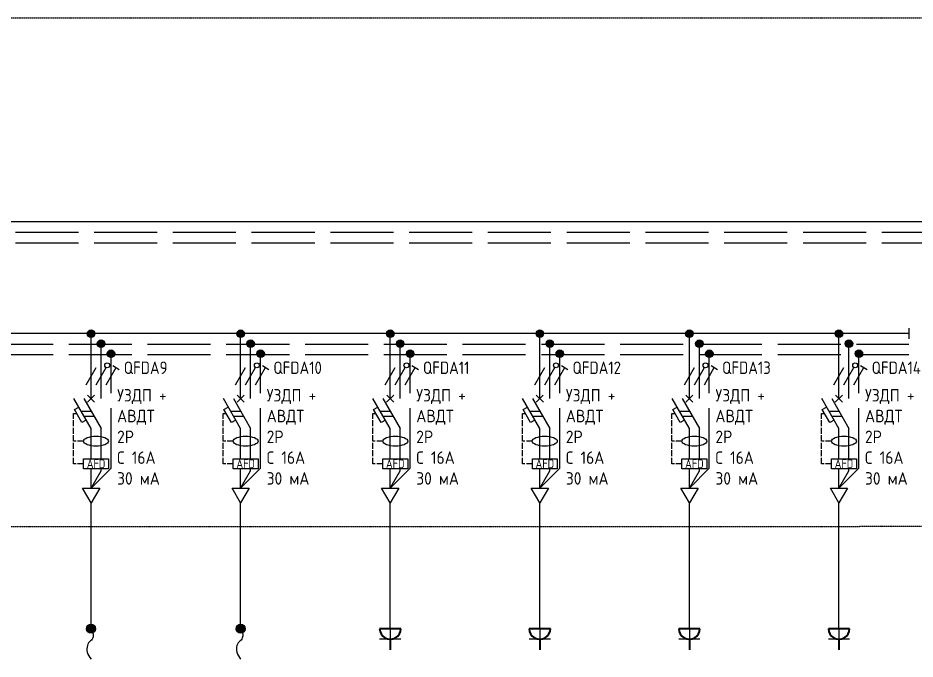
# Model space of a CAD drawing. Header units: millimetres. Extents: x -32 to 417638015, y -35 to 175284279.
# Drawn here: x 305427 to 323420, y 44942 to 57789 of the extents above; entities that cross this region are included whole.
import ezdxf
from ezdxf.enums import TextEntityAlignment as Align

# ---------------------------------------------------------------- set-up
doc = ezdxf.new("R2010")
doc.units = ezdxf.units.MM
doc.linetypes.add('ACAD_ISO02W100', pattern=[15, 12, -3])
doc.linetypes.add('DASHED2', pattern=[0.375, 0.25, -0.125])
doc.layers.add('4_Однолинейная схема', color=7, linetype='Continuous')
doc.layers.add('A-HATCH-WALL', color=7, linetype='Continuous')
doc.layers.add('ЭОМ_Кабельный вывод', color=1, linetype='Continuous', lineweight=35)
doc.layers.add('ЭОМ_Розетки быт', color=5, linetype='Continuous', lineweight=30)
doc.styles.add('DS23_Isopeur', font='isocpeur.ttf')
doc.styles.add('GOST Common', font='GOST_Common.ttf', dxfattribs={"width": 0.9, "height": 350})
doc.styles.add('GOST Common ISO', font='GOST_Common.ttf', dxfattribs={"width": 0.9, "height": 2.5})

# ---------------------------------------------------------------- blocks, each defined once
blk = doc.blocks.new('*U521')
at = {"layer": '4_Однолинейная схема'}
blk.add_line((103000, 0), (0, 0), dxfattribs=at)
at = {"layer": '4_Однолинейная схема', "linetype": 'ACAD_ISO02W100', "ltscale": 100}
for p, q in [((0, -200), (103000, -200)), ((0, -400), (103000, -400))]:
    blk.add_line(p, q, dxfattribs=at)
blk = doc.blocks.new('*U1090')
at = {"lineweight": -2}
h = blk.add_hatch(color=256, dxfattribs=at)
h.dxf.hatch_style = 1
edge = h.paths.add_edge_path()
edge.add_arc((0, 0), 0.75, 0, 360)
at = {"layer": 'A-HATCH-WALL', "lineweight": -2}
h = blk.add_hatch(color=256, dxfattribs=at)
h.dxf.hatch_style = 1
edge = h.paths.add_edge_path()
edge.add_arc((2, -2), 0.75, 0, 360)
h = blk.add_hatch(color=256, dxfattribs=at)
h.dxf.hatch_style = 1
edge = h.paths.add_edge_path()
edge.add_arc((4, -4), 0.75, 0, 360)
at = {"lineweight": -2}
for points in [[(0, -13), (0, 0)], [(-0.73, -13.73), (0.69, -12.31)], [(0.71, -13.71), (-0.71, -12.29)], [(0, -25.05), (0, -19), (-3.46, -13)], [(-1.46, -13), (2, -19)], [(-0.98, -17.3), (-1.85, -17.8), (-3.35, -15.2), (-2.48, -14.7)], [(-2.02, -15.5), (-0.02, -15.5)], [(-1.44, -16.5), (0.56, -16.5)], [(0, -30.92), (0, -27.05)]]:
    blk.add_lwpolyline(points, dxfattribs=at)
at = {"linetype": 'ACAD_ISO02W100', "lineweight": -2}
for points in [[(2, -13), (2, -2)], [(4, -26.92), (4, -4)], [(2, -25.05), (2, -19)], [(0, -30.92), (4, -26.92)], [(0, -30.92), (2, -27.46), (2, -26.97)]]:
    blk.add_lwpolyline(points, dxfattribs=at)
at = {"color": 1, "lineweight": -2}
for points in [[(-1, -10.23), (1, -6.77)], [(1, -10.23), (3, -6.77)], [(3, -10.23), (5, -6.77)], [(4.35, -6.39), (5.65, -7.14)]]:
    blk.add_lwpolyline(points, dxfattribs=at)
at = {"color": 1, "linetype": 'ACAD_ISO02W100', "lineweight": -2, "ltscale": 0.1}
for points in [[(-3.5, -21.53), (-3.5, -21.53), (-3.5, -16), (-2.89, -16)], [(-1.5, -21.53), (-3.5, -21.53)], [(-1.5, -26.05), (-3.5, -26.05), (-3.5, -21.53)]]:
    blk.add_lwpolyline(points, dxfattribs=at)
at = {"lineweight": -2}
blk.add_lwpolyline([(0, -33.92), (-1.73, -30.92), (1.73, -30.92)], close=True, dxfattribs=at)
for centre in [(0, 0), (2, -2), (4, -4)]:
    blk.add_circle(centre, 0.75, dxfattribs=at)
at = {"color": 1, "lineweight": -2}
blk.add_circle((3.25, -6.33), 0.5, dxfattribs=at)
at = {"lineweight": -2}
blk.add_ellipse((1, -21.53), major_axis=(2.5, 0), ratio=0.4, dxfattribs=at)
at = {"style": 'GOST Common ISO', "width": 0.9}
blk.add_attdef('ФАЗА', text='', height=2.5, dxfattribs=at).set_placement((0, 2), align=Align.CENTER)
at = {"lineweight": -2}
blk.add_wipeout([(-1.49, -25.05), (3.5, -25.05), (3.5, -27.05), (-1.49, -27.05)], dxfattribs=at)
blk.add_lwpolyline([(3.5, -27.05), (-1.49, -27.05), (-1.49, -25.05), (3.5, -25.05)], close=True, dxfattribs=at)
at = {"lineweight": -2, "insert": (1, -26.05), "char_height": 1.75, "attachment_point": 5, "style": 'GOST Common ISO'}
blk.add_mtext_dynamic_manual_height_columns('AFD', width=4.9912, gutter_width=12.5, heights=[0], dxfattribs=at)
blk = doc.blocks.new('*U1091')
at = {"lineweight": -2}
h = blk.add_hatch(color=256, dxfattribs=at)
h.dxf.hatch_style = 1
edge = h.paths.add_edge_path()
edge.add_arc((0, 0), 0.75, 0, 360)
at = {"layer": 'A-HATCH-WALL', "lineweight": -2}
h = blk.add_hatch(color=256, dxfattribs=at)
h.dxf.hatch_style = 1
edge = h.paths.add_edge_path()
edge.add_arc((2, -2), 0.75, 0, 360)
h = blk.add_hatch(color=256, dxfattribs=at)
h.dxf.hatch_style = 1
edge = h.paths.add_edge_path()
edge.add_arc((4, -4), 0.75, 0, 360)
at = {"lineweight": -2}
for points in [[(0, -13), (0, 0)], [(-0.73, -13.73), (0.69, -12.31)], [(0.71, -13.71), (-0.71, -12.29)], [(0, -25.05), (0, -19), (-3.46, -13)], [(-1.46, -13), (2, -19)], [(-0.98, -17.3), (-1.85, -17.8), (-3.35, -15.2), (-2.48, -14.7)], [(-2.02, -15.5), (-0.02, -15.5)], [(-1.44, -16.5), (0.56, -16.5)], [(0, -30.92), (0, -27.05)]]:
    blk.add_lwpolyline(points, dxfattribs=at)
at = {"linetype": 'ACAD_ISO02W100', "lineweight": -2}
for points in [[(2, -13), (2, -2)], [(4, -26.92), (4, -4)], [(2, -25.05), (2, -19)], [(0, -30.92), (4, -26.92)], [(0, -30.92), (2, -27.46), (2, -26.97)]]:
    blk.add_lwpolyline(points, dxfattribs=at)
at = {"color": 1, "lineweight": -2}
for points in [[(-1, -10.23), (1, -6.77)], [(1, -10.23), (3, -6.77)], [(3, -10.23), (5, -6.77)], [(4.35, -6.39), (5.65, -7.14)]]:
    blk.add_lwpolyline(points, dxfattribs=at)
at = {"color": 1, "linetype": 'ACAD_ISO02W100', "lineweight": -2, "ltscale": 0.1}
for points in [[(-3.5, -21.53), (-3.5, -21.53), (-3.5, -16), (-2.89, -16)], [(-1.5, -21.53), (-3.5, -21.53)], [(-1.5, -26.05), (-3.5, -26.05), (-3.5, -21.53)]]:
    blk.add_lwpolyline(points, dxfattribs=at)
at = {"lineweight": -2}
blk.add_lwpolyline([(0, -33.92), (-1.73, -30.92), (1.73, -30.92)], close=True, dxfattribs=at)
for centre in [(0, 0), (2, -2), (4, -4)]:
    blk.add_circle(centre, 0.75, dxfattribs=at)
at = {"color": 1, "lineweight": -2}
blk.add_circle((3.25, -6.33), 0.5, dxfattribs=at)
at = {"lineweight": -2}
blk.add_ellipse((1, -21.53), major_axis=(2.5, 0), ratio=0.4, dxfattribs=at)
at = {"style": 'GOST Common ISO', "width": 0.9}
blk.add_attdef('ФАЗА', text='', height=2.5, dxfattribs=at).set_placement((0, 2), align=Align.CENTER)
at = {"lineweight": -2}
blk.add_wipeout([(-1.49, -25.05), (3.5, -25.05), (3.5, -27.05), (-1.49, -27.05)], dxfattribs=at)
blk.add_lwpolyline([(3.5, -27.05), (-1.49, -27.05), (-1.49, -25.05), (3.5, -25.05)], close=True, dxfattribs=at)
at = {"lineweight": -2, "insert": (1, -26.05), "char_height": 1.75, "attachment_point": 5, "style": 'GOST Common ISO'}
blk.add_mtext_dynamic_manual_height_columns('AFD', width=4.9912, gutter_width=12.5, heights=[0], dxfattribs=at)
blk = doc.blocks.new('*U1092')
at = {"lineweight": -2}
h = blk.add_hatch(color=256, dxfattribs=at)
h.dxf.hatch_style = 1
edge = h.paths.add_edge_path()
edge.add_arc((0, 0), 0.75, 0, 360)
at = {"layer": 'A-HATCH-WALL', "lineweight": -2}
h = blk.add_hatch(color=256, dxfattribs=at)
h.dxf.hatch_style = 1
edge = h.paths.add_edge_path()
edge.add_arc((2, -2), 0.75, 0, 360)
h = blk.add_hatch(color=256, dxfattribs=at)
h.dxf.hatch_style = 1
edge = h.paths.add_edge_path()
edge.add_arc((4, -4), 0.75, 0, 360)
at = {"lineweight": -2}
for points in [[(0, -13), (0, 0)], [(-0.73, -13.73), (0.69, -12.31)], [(0.71, -13.71), (-0.71, -12.29)], [(0, -25.05), (0, -19), (-3.46, -13)], [(-1.46, -13), (2, -19)], [(-0.98, -17.3), (-1.85, -17.8), (-3.35, -15.2), (-2.48, -14.7)], [(-2.02, -15.5), (-0.02, -15.5)], [(-1.44, -16.5), (0.56, -16.5)], [(0, -30.92), (0, -27.05)]]:
    blk.add_lwpolyline(points, dxfattribs=at)
at = {"linetype": 'ACAD_ISO02W100', "lineweight": -2}
for points in [[(2, -13), (2, -2)], [(4, -26.92), (4, -4)], [(2, -25.05), (2, -19)], [(0, -30.92), (4, -26.92)], [(0, -30.92), (2, -27.46), (2, -26.97)]]:
    blk.add_lwpolyline(points, dxfattribs=at)
at = {"color": 1, "lineweight": -2}
for points in [[(-1, -10.23), (1, -6.77)], [(1, -10.23), (3, -6.77)], [(3, -10.23), (5, -6.77)], [(4.35, -6.39), (5.65, -7.14)]]:
    blk.add_lwpolyline(points, dxfattribs=at)
at = {"color": 1, "linetype": 'ACAD_ISO02W100', "lineweight": -2, "ltscale": 0.1}
for points in [[(-3.5, -21.53), (-3.5, -21.53), (-3.5, -16), (-2.89, -16)], [(-1.5, -21.53), (-3.5, -21.53)], [(-1.5, -26.05), (-3.5, -26.05), (-3.5, -21.53)]]:
    blk.add_lwpolyline(points, dxfattribs=at)
at = {"lineweight": -2}
blk.add_lwpolyline([(0, -33.92), (-1.73, -30.92), (1.73, -30.92)], close=True, dxfattribs=at)
for centre in [(0, 0), (2, -2), (4, -4)]:
    blk.add_circle(centre, 0.75, dxfattribs=at)
at = {"color": 1, "lineweight": -2}
blk.add_circle((3.25, -6.33), 0.5, dxfattribs=at)
at = {"lineweight": -2}
blk.add_ellipse((1, -21.53), major_axis=(2.5, 0), ratio=0.4, dxfattribs=at)
at = {"style": 'GOST Common ISO', "width": 0.9}
blk.add_attdef('ФАЗА', text='', height=2.5, dxfattribs=at).set_placement((0, 2), align=Align.CENTER)
at = {"lineweight": -2}
blk.add_wipeout([(-1.49, -25.05), (3.5, -25.05), (3.5, -27.05), (-1.49, -27.05)], dxfattribs=at)
blk.add_lwpolyline([(3.5, -27.05), (-1.49, -27.05), (-1.49, -25.05), (3.5, -25.05)], close=True, dxfattribs=at)
at = {"lineweight": -2, "insert": (1, -26.05), "char_height": 1.75, "attachment_point": 5, "style": 'GOST Common ISO'}
blk.add_mtext_dynamic_manual_height_columns('AFD', width=4.9912, gutter_width=12.5, heights=[0], dxfattribs=at)
blk = doc.blocks.new('*U1093')
at = {"lineweight": -2}
h = blk.add_hatch(color=256, dxfattribs=at)
h.dxf.hatch_style = 1
edge = h.paths.add_edge_path()
edge.add_arc((0, 0), 0.75, 0, 360)
at = {"layer": 'A-HATCH-WALL', "lineweight": -2}
h = blk.add_hatch(color=256, dxfattribs=at)
h.dxf.hatch_style = 1
edge = h.paths.add_edge_path()
edge.add_arc((2, -2), 0.75, 0, 360)
h = blk.add_hatch(color=256, dxfattribs=at)
h.dxf.hatch_style = 1
edge = h.paths.add_edge_path()
edge.add_arc((4, -4), 0.75, 0, 360)
at = {"lineweight": -2}
for points in [[(0, -13), (0, 0)], [(-0.73, -13.73), (0.69, -12.31)], [(0.71, -13.71), (-0.71, -12.29)], [(0, -25.05), (0, -19), (-3.46, -13)], [(-1.46, -13), (2, -19)], [(-0.98, -17.3), (-1.85, -17.8), (-3.35, -15.2), (-2.48, -14.7)], [(-2.02, -15.5), (-0.02, -15.5)], [(-1.44, -16.5), (0.56, -16.5)], [(0, -30.92), (0, -27.05)]]:
    blk.add_lwpolyline(points, dxfattribs=at)
at = {"linetype": 'ACAD_ISO02W100', "lineweight": -2}
for points in [[(2, -13), (2, -2)], [(4, -26.92), (4, -4)], [(2, -25.05), (2, -19)], [(0, -30.92), (4, -26.92)], [(0, -30.92), (2, -27.46), (2, -26.97)]]:
    blk.add_lwpolyline(points, dxfattribs=at)
at = {"color": 1, "lineweight": -2}
for points in [[(-1, -10.23), (1, -6.77)], [(1, -10.23), (3, -6.77)], [(3, -10.23), (5, -6.77)], [(4.35, -6.39), (5.65, -7.14)]]:
    blk.add_lwpolyline(points, dxfattribs=at)
at = {"color": 1, "linetype": 'ACAD_ISO02W100', "lineweight": -2, "ltscale": 0.1}
for points in [[(-3.5, -21.53), (-3.5, -21.53), (-3.5, -16), (-2.89, -16)], [(-1.5, -21.53), (-3.5, -21.53)], [(-1.5, -26.05), (-3.5, -26.05), (-3.5, -21.53)]]:
    blk.add_lwpolyline(points, dxfattribs=at)
at = {"lineweight": -2}
blk.add_lwpolyline([(0, -33.92), (-1.73, -30.92), (1.73, -30.92)], close=True, dxfattribs=at)
for centre in [(0, 0), (2, -2), (4, -4)]:
    blk.add_circle(centre, 0.75, dxfattribs=at)
at = {"color": 1, "lineweight": -2}
blk.add_circle((3.25, -6.33), 0.5, dxfattribs=at)
at = {"lineweight": -2}
blk.add_ellipse((1, -21.53), major_axis=(2.5, 0), ratio=0.4, dxfattribs=at)
at = {"style": 'GOST Common ISO', "width": 0.9}
blk.add_attdef('ФАЗА', text='', height=2.5, dxfattribs=at).set_placement((0, 2), align=Align.CENTER)
at = {"lineweight": -2}
blk.add_wipeout([(-1.49, -25.05), (3.5, -25.05), (3.5, -27.05), (-1.49, -27.05)], dxfattribs=at)
blk.add_lwpolyline([(3.5, -27.05), (-1.49, -27.05), (-1.49, -25.05), (3.5, -25.05)], close=True, dxfattribs=at)
at = {"lineweight": -2, "insert": (1, -26.05), "char_height": 1.75, "attachment_point": 5, "style": 'GOST Common ISO'}
blk.add_mtext_dynamic_manual_height_columns('AFD', width=4.9912, gutter_width=12.5, heights=[0], dxfattribs=at)
blk = doc.blocks.new('*U1076')
at = {"lineweight": -2}
h = blk.add_hatch(color=256, dxfattribs=at)
h.dxf.hatch_style = 1
edge = h.paths.add_edge_path()
edge.add_arc((0, 0), 0.75, 0, 360)
at = {"layer": 'A-HATCH-WALL', "lineweight": -2}
h = blk.add_hatch(color=256, dxfattribs=at)
h.dxf.hatch_style = 1
edge = h.paths.add_edge_path()
edge.add_arc((2, -2), 0.75, 0, 360)
h = blk.add_hatch(color=256, dxfattribs=at)
h.dxf.hatch_style = 1
edge = h.paths.add_edge_path()
edge.add_arc((4, -4), 0.75, 0, 360)
at = {"lineweight": -2}
for points in [[(0, -13), (0, 0)], [(-0.73, -13.73), (0.69, -12.31)], [(0.71, -13.71), (-0.71, -12.29)], [(0, -25.05), (0, -19), (-3.46, -13)], [(-1.46, -13), (2, -19)], [(-0.98, -17.3), (-1.85, -17.8), (-3.35, -15.2), (-2.48, -14.7)], [(-2.02, -15.5), (-0.02, -15.5)], [(-1.44, -16.5), (0.56, -16.5)], [(0, -30.92), (0, -27.05)]]:
    blk.add_lwpolyline(points, dxfattribs=at)
at = {"linetype": 'ACAD_ISO02W100', "lineweight": -2}
for points in [[(2, -13), (2, -2)], [(4, -26.92), (4, -4)], [(2, -25.05), (2, -19)], [(0, -30.92), (4, -26.92)], [(0, -30.92), (2, -27.46), (2, -26.97)]]:
    blk.add_lwpolyline(points, dxfattribs=at)
at = {"color": 1, "lineweight": -2}
for points in [[(-1, -10.23), (1, -6.77)], [(1, -10.23), (3, -6.77)], [(3, -10.23), (5, -6.77)], [(4.35, -6.39), (5.65, -7.14)]]:
    blk.add_lwpolyline(points, dxfattribs=at)
at = {"color": 1, "linetype": 'ACAD_ISO02W100', "lineweight": -2, "ltscale": 0.1}
for points in [[(-3.5, -21.53), (-3.5, -21.53), (-3.5, -16), (-2.89, -16)], [(-1.5, -21.53), (-3.5, -21.53)], [(-1.5, -26.05), (-3.5, -26.05), (-3.5, -21.53)]]:
    blk.add_lwpolyline(points, dxfattribs=at)
at = {"lineweight": -2}
blk.add_lwpolyline([(0, -33.92), (-1.73, -30.92), (1.73, -30.92)], close=True, dxfattribs=at)
for centre in [(0, 0), (2, -2), (4, -4)]:
    blk.add_circle(centre, 0.75, dxfattribs=at)
at = {"color": 1, "lineweight": -2}
blk.add_circle((3.25, -6.33), 0.5, dxfattribs=at)
at = {"lineweight": -2}
blk.add_ellipse((1, -21.53), major_axis=(2.5, 0), ratio=0.4, dxfattribs=at)
at = {"style": 'GOST Common ISO', "width": 0.9}
blk.add_attdef('ФАЗА', text='', height=2.5, dxfattribs=at).set_placement((0, 2), align=Align.CENTER)
at = {"lineweight": -2}
blk.add_wipeout([(-1.49, -25.05), (3.5, -25.05), (3.5, -27.05), (-1.49, -27.05)], dxfattribs=at)
blk.add_lwpolyline([(3.5, -27.05), (-1.49, -27.05), (-1.49, -25.05), (3.5, -25.05)], close=True, dxfattribs=at)
at = {"lineweight": -2, "insert": (1, -26.05), "char_height": 1.75, "attachment_point": 5, "style": 'GOST Common ISO'}
blk.add_mtext_dynamic_manual_height_columns('AFD', width=4.9912, gutter_width=12.5, heights=[0], dxfattribs=at)
blk = doc.blocks.new('*U1077')
at = {"lineweight": -2}
h = blk.add_hatch(color=256, dxfattribs=at)
h.dxf.hatch_style = 1
edge = h.paths.add_edge_path()
edge.add_arc((0, 0), 0.75, 0, 360)
at = {"layer": 'A-HATCH-WALL', "lineweight": -2}
h = blk.add_hatch(color=256, dxfattribs=at)
h.dxf.hatch_style = 1
edge = h.paths.add_edge_path()
edge.add_arc((2, -2), 0.75, 0, 360)
h = blk.add_hatch(color=256, dxfattribs=at)
h.dxf.hatch_style = 1
edge = h.paths.add_edge_path()
edge.add_arc((4, -4), 0.75, 0, 360)
at = {"lineweight": -2}
for points in [[(0, -13), (0, 0)], [(-0.73, -13.73), (0.69, -12.31)], [(0.71, -13.71), (-0.71, -12.29)], [(0, -25.05), (0, -19), (-3.46, -13)], [(-1.46, -13), (2, -19)], [(-0.98, -17.3), (-1.85, -17.8), (-3.35, -15.2), (-2.48, -14.7)], [(-2.02, -15.5), (-0.02, -15.5)], [(-1.44, -16.5), (0.56, -16.5)], [(0, -30.92), (0, -27.05)]]:
    blk.add_lwpolyline(points, dxfattribs=at)
at = {"linetype": 'ACAD_ISO02W100', "lineweight": -2}
for points in [[(2, -13), (2, -2)], [(4, -26.92), (4, -4)], [(2, -25.05), (2, -19)], [(0, -30.92), (4, -26.92)], [(0, -30.92), (2, -27.46), (2, -26.97)]]:
    blk.add_lwpolyline(points, dxfattribs=at)
at = {"color": 1, "lineweight": -2}
for points in [[(-1, -10.23), (1, -6.77)], [(1, -10.23), (3, -6.77)], [(3, -10.23), (5, -6.77)], [(4.35, -6.39), (5.65, -7.14)]]:
    blk.add_lwpolyline(points, dxfattribs=at)
at = {"color": 1, "linetype": 'ACAD_ISO02W100', "lineweight": -2, "ltscale": 0.1}
for points in [[(-3.5, -21.53), (-3.5, -21.53), (-3.5, -16), (-2.89, -16)], [(-1.5, -21.53), (-3.5, -21.53)], [(-1.5, -26.05), (-3.5, -26.05), (-3.5, -21.53)]]:
    blk.add_lwpolyline(points, dxfattribs=at)
at = {"lineweight": -2}
blk.add_lwpolyline([(0, -33.92), (-1.73, -30.92), (1.73, -30.92)], close=True, dxfattribs=at)
for centre in [(0, 0), (2, -2), (4, -4)]:
    blk.add_circle(centre, 0.75, dxfattribs=at)
at = {"color": 1, "lineweight": -2}
blk.add_circle((3.25, -6.33), 0.5, dxfattribs=at)
at = {"lineweight": -2}
blk.add_ellipse((1, -21.53), major_axis=(2.5, 0), ratio=0.4, dxfattribs=at)
at = {"style": 'GOST Common ISO', "width": 0.9}
blk.add_attdef('ФАЗА', text='', height=2.5, dxfattribs=at).set_placement((0, 2), align=Align.CENTER)
at = {"lineweight": -2}
blk.add_wipeout([(-1.49, -25.05), (3.5, -25.05), (3.5, -27.05), (-1.49, -27.05)], dxfattribs=at)
blk.add_lwpolyline([(3.5, -27.05), (-1.49, -27.05), (-1.49, -25.05), (3.5, -25.05)], close=True, dxfattribs=at)
at = {"lineweight": -2, "insert": (1, -26.05), "char_height": 1.75, "attachment_point": 5, "style": 'GOST Common ISO'}
blk.add_mtext_dynamic_manual_height_columns('AFD', width=4.9912, gutter_width=12.5, heights=[0], dxfattribs=at)
blk = doc.blocks.new('*U522')
at = {"layer": '4_Однолинейная схема'}
for p, q in [((34000, 0), (0, 0)), ((34000, 100), (34000, -100))]:
    blk.add_line(p, q, dxfattribs=at)
at = {"layer": '4_Однолинейная схема', "linetype": 'ACAD_ISO02W100', "ltscale": 100}
for p, q in [((0, -200), (34000, -200)), ((0, -400), (34000, -400))]:
    blk.add_line(p, q, dxfattribs=at)
blk = doc.blocks.new('*U74')
at = {"color": 0, "lineweight": 40}
for p, q in [((18, 249), (-18, -249)), ((249, -18), (499, -37))]:
    blk.add_line(p, q, dxfattribs=at)
at = {"color": 0}
for p, q in [((268, 231), (231, -268)), ((0, 0), (249, -18))]:
    blk.add_line(p, q, dxfattribs=at)
at = {"color": 0, "lineweight": 40}
blk.add_arc((0, 0), 250, 265.799, 85.799, dxfattribs=at)
at = {"color": 7, "style": 'GOST Common', "width": 0.9}
for tag, p in [('КОЛВО', (36, 425)), ('ВЫСОТА', (294, -391))]:
    blk.add_attdef(tag, p, '', height=350, dxfattribs=at)
at = {"color": 7, "linetype": 'ByBlock', "style": 'GOST Common', "width": 0.9}
blk.add_attdef('ГРУППА', text='', height=350, dxfattribs=at).set_placement((-568, 0), align=Align.RIGHT)
blk = doc.blocks.new('*U1033')
at = {"linetype": 'ByBlock', "lineweight": -2}
blk.add_lwpolyline([(0, -1), (0, 443.7)], dxfattribs=at)
at = {"layer": 'ЭОМ_Розетки быт', "color": 0, "xscale": 0.15, "yscale": 0.15, "zscale": 0.15, "rotation": 274.1958433846598}
blk.add_blockref('*U74', (0, -1), dxfattribs=at)
at = {"style": 'GOST Common ISO'}
for tag, p in [('ТРАССА', (-0.3, 0)), ('1_СТРОКА', (4.4, 0)), ('2_СТРОКА', (9.2, 0)), ('3_СТРОКА', (13.9, 0)), ('4_СТРОКА', (18.4, -0.2))]:
    blk.add_attdef(tag, p, '', height=2.5, rotation=90, dxfattribs=at)
blk = doc.blocks.new('*U1034')
at = {"linetype": 'ByBlock', "lineweight": -2}
blk.add_lwpolyline([(0, -1), (0, 443.7)], dxfattribs=at)
at = {"layer": 'ЭОМ_Розетки быт', "color": 0, "xscale": 0.15, "yscale": 0.15, "zscale": 0.15, "rotation": 274.1958433846598}
blk.add_blockref('*U74', (0, -1), dxfattribs=at)
at = {"style": 'GOST Common ISO'}
for tag, p in [('ТРАССА', (-0.3, 0)), ('1_СТРОКА', (4.4, 0)), ('2_СТРОКА', (9.2, 0)), ('3_СТРОКА', (13.9, 0)), ('4_СТРОКА', (18.4, -0.2))]:
    blk.add_attdef(tag, p, '', height=2.5, rotation=90, dxfattribs=at)
blk = doc.blocks.new('*U1035')
at = {"linetype": 'ByBlock', "lineweight": -2}
blk.add_lwpolyline([(0, -1), (0, 443.7)], dxfattribs=at)
at = {"layer": 'ЭОМ_Розетки быт', "color": 0, "xscale": 0.15, "yscale": 0.15, "zscale": 0.15, "rotation": 274.1958433846598}
blk.add_blockref('*U74', (0, -1), dxfattribs=at)
at = {"style": 'GOST Common ISO'}
for tag, p in [('ТРАССА', (-0.3, 0)), ('1_СТРОКА', (4.4, 0)), ('2_СТРОКА', (9.2, 0)), ('3_СТРОКА', (13.9, 0)), ('4_СТРОКА', (18.4, -0.2))]:
    blk.add_attdef(tag, p, '', height=2.5, rotation=90, dxfattribs=at)
blk = doc.blocks.new('*U1036')
at = {"linetype": 'ByBlock', "lineweight": -2}
blk.add_lwpolyline([(0, -1), (0, 443.7)], dxfattribs=at)
at = {"layer": 'ЭОМ_Розетки быт', "color": 0, "xscale": 0.15, "yscale": 0.15, "zscale": 0.15, "rotation": 274.1958433846598}
blk.add_blockref('*U74', (0, -1), dxfattribs=at)
at = {"style": 'GOST Common ISO'}
for tag, p in [('ТРАССА', (-0.3, 0)), ('1_СТРОКА', (4.4, 0)), ('2_СТРОКА', (9.2, 0)), ('3_СТРОКА', (13.9, 0)), ('4_СТРОКА', (18.4, -0.2))]:
    blk.add_attdef(tag, p, '', height=2.5, rotation=90, dxfattribs=at)
blk = doc.blocks.new('*U75')
at = {"lineweight": -2}
h = blk.add_hatch(color=0, dxfattribs=at)
h.dxf.hatch_style = 1
edge = h.paths.add_edge_path()
edge.add_arc((0, 0), 65, 0, 360)
at = {"color": 0, "lineweight": -2}
blk.add_lwpolyline([(0, 0, -0.089362), (26, -58, -0.105459), (28, -113, -0.18734), (-7, -172, 0.159257), (-52, -238, 0.13816), (-53, -334, 0.121425), (0, -430)], format="xyb", dxfattribs=at)
blk.add_circle((0, 0), 65, dxfattribs=at)
at = {"color": 7, "style": 'GOST Common', "width": 0.9}
blk.add_attdef('ОБОРУДОВАНИЕ', (-96, -331), '', height=250, dxfattribs=at)
blk = doc.blocks.new('*U1049')
at = {"linetype": 'ByBlock', "lineweight": -2}
blk.add_lwpolyline([(0, -1.02), (0, 25.68)], dxfattribs=at)
at = {"layer": 'ЭОМ_Кабельный вывод', "lineweight": 30, "xscale": 0.015, "yscale": 0.015, "zscale": 0.015}
blk.add_blockref('*U75', (0, -1.02), dxfattribs=at)
at = {"style": 'GOST Common ISO'}
for tag, p in [('1_СТРОКА', (4.43, -0.04)), ('2_СТРОКА', (9.18, -0.04)), ('3_СТРОКА', (13.93, -0.04)), ('4_СТРОКА', (18.38, -0.25)), ('ТРАССА', (-0.32, -0.04))]:
    blk.add_attdef(tag, p, '', height=2.5, rotation=90, dxfattribs=at)
blk = doc.blocks.new('*U1030')
at = {"linetype": 'ByBlock', "lineweight": -2}
blk.add_lwpolyline([(0, -1.02), (0, 25.68)], dxfattribs=at)
at = {"layer": 'ЭОМ_Кабельный вывод', "lineweight": 30, "xscale": 0.015, "yscale": 0.015, "zscale": 0.015}
blk.add_blockref('*U75', (0, -1.02), dxfattribs=at)
at = {"style": 'GOST Common ISO'}
for tag, p in [('1_СТРОКА', (4.43, -0.04)), ('2_СТРОКА', (9.18, -0.04)), ('3_СТРОКА', (13.93, -0.04)), ('4_СТРОКА', (18.38, -0.25)), ('ТРАССА', (-0.32, -0.04))]:
    blk.add_attdef(tag, p, '', height=2.5, rotation=90, dxfattribs=at)

msp = doc.modelspace()

# ---------------------------------------------------------------- linework, layer by layer
at = {"linetype": 'DASHED2'}
msp.add_lwpolyline([(278691, 47585), (278691, 57789), (392128, 57789), (392125, 47610)], close=True, dxfattribs=at)

# ---------------------------------------------------------------- block references
at = {"layer": '4_Однолинейная схема', "color": 0, "xscale": 1.05321876077635, "yscale": 1.05321876077635, "zscale": 1.05321876077635}
msp.add_blockref('*U521', (280098, 53705), dxfattribs=at)

# ---------------------------------------------------------------- texts
at = {"char_height": 250, "width": 849.79, "attachment_point": 1, "style": 'GOST Common'}
for s, insert in [('QFDA9', (307549, 50904)), ('QFDA10', (310549, 50904)), ('QFDA11', (313549, 50904)), ('QFDA12', (316549, 50904)), ('QFDA13', (319549, 50904)), ('QFDA14', (322549, 50904))]:
    msp.add_mtext(s, dxfattribs=dict(at, insert=insert))

# ---------------------------------------------------------------- next in the draw order: block references
at = {"xscale": 100, "yscale": 100, "zscale": 100}
for name, p in [('*U1090', (306894, 51461)), ('*U1091', (309894, 51461)), ('*U1092', (312894, 51461)), ('*U1093', (315894, 51461)), ('*U1076', (318894, 51461)), ('*U1077', (321894, 51461))]:
    msp.add_blockref(name, p, dxfattribs=at)

# ---------------------------------------------------------------- next in the draw order: block references
at = {"color": 1}
for name, p, xscale, yscale, zscale in [('*U1049', (306894, 45646), 94.35192883556066, 94.35192883556066, 94.35192883556066), ('*U1030', (309894, 45646), 94.35192883556066, 94.35192883556066, 94.35192883556066), ('*U1033', (312894, 45556), 5.664893170372438, 5.664893170372438, 5.664893170372438), ('*U1034', (315894, 45556), 5.664893170372438, 5.664893170372438, 5.664893170372438), ('*U1035', (318894, 45556), 5.664893170372438, 5.664893170372438, 5.664893170372438), ('*U1036', (321894, 45556), 5.664893170372438, 5.664893170372438, 5.664893170372438)]:
    msp.add_blockref(name, p, dxfattribs=dict(at, xscale=xscale, yscale=yscale, zscale=zscale))
at = {"layer": '4_Однолинейная схема', "color": 0, "xscale": 1.05321876077635, "yscale": 1.05321876077635, "zscale": 1.05321876077635}
msp.add_blockref('*U522', (287489, 51464), dxfattribs=at)

# ---------------------------------------------------------------- next in the draw order: texts
at = {"char_height": 250, "width": 1244.38, "attachment_point": 1, "style": 'DS23_Isopeur'}
for insert in [(307416, 50353), (310416, 50353), (313416, 50353), (316416, 50353), (319416, 50353), (322416, 50353)]:
    msp.add_mtext('{\\W0.9;УЗДП + АВДТ\\P2Р\\PС 16А\\P30 мА}', dxfattribs=dict(at, insert=insert))

doc.saveas('drawing.dxf')
